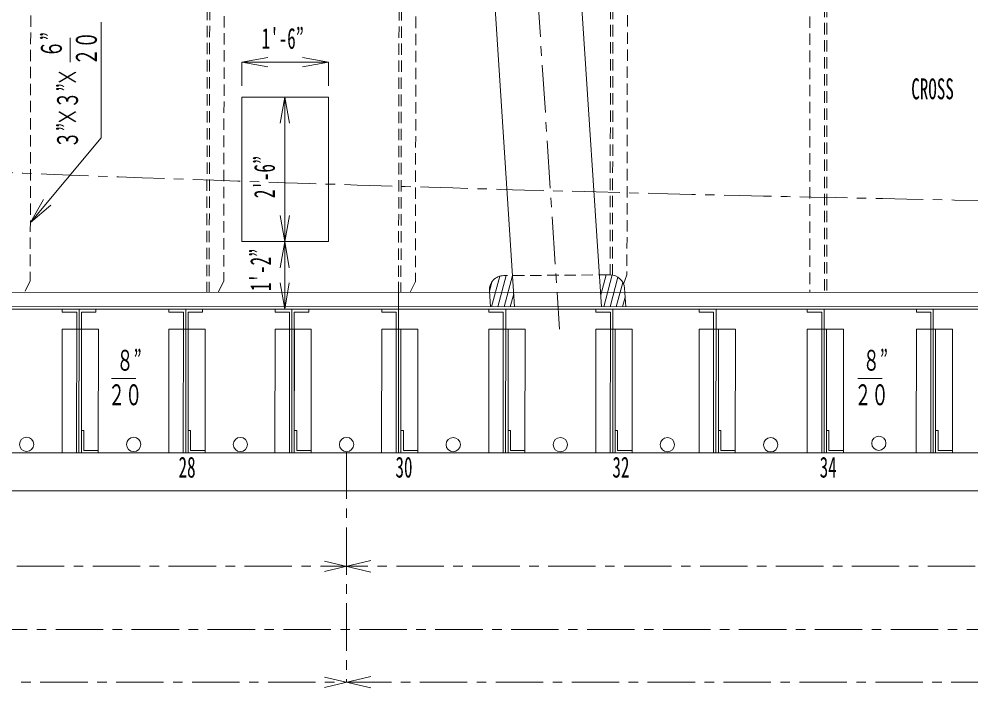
# Model space of a CAD drawing. Units: millimetres, scale not verified. Extents: x -28536 to 28536, y -20184 to 20184.
# Drawn here: x -5192 to -176, y -339 to 3186 of the extents above; entities that cross this region are included whole.
import ezdxf
from ezdxf.enums import TextEntityAlignment as Align

# ---------------------------------------------------------------- set-up
doc = ezdxf.new("R2010")
doc.units = ezdxf.units.MM
doc.header["$LTSCALE"] = 50
doc.linetypes.add('CHAIN1', pattern=[8, 5, -1, 1, -1])
doc.linetypes.add('DASHED1', pattern=[1.8, 1.2, -0.6])
for name, color, linetype, lineweight in [('0-0_0', 3, 'Continuous', 18), ('0-1_芯', 4, 'CHAIN1', 18), ('0-2_寸法', 2, 'Continuous', 18)]:
    doc.layers.add(name, color=color, linetype=linetype, lineweight=lineweight)
doc.styles.add('ＭＳ ゴシック', font='')
doc.styles.get('ＭＳ ゴシック').set_extended_font_data('MS Gothic')

msp = doc.modelspace()

# ---------------------------------------------------------------- linework, layer by layer
at = {"layer": '0-0_0'}
for p, q in [((-3174.6, 10745.49), (-2580.74, 1669.98)), ((-2715.08, 10724.95), (-2122.55, 1669.86)), ((-4017.81, 2775.19), (-3560.61, 2775.19)), ((-2702.11, 1670.01), (-2659.01, 1830.89)), ((-2669.25, 1670), (-2625.27, 1834.11)), ((-2636.38, 1669.99), (-2592.34, 1834.37)), ((-2133.09, 1830.88), (-2131.21, 1837.89)), ((-2126.64, 1732.29), (-2098.27, 1838.15)), ((-2110.5, 1669.86), (-2065.62, 1837.34)), ((-2077.63, 1669.85), (-2035.84, 1825.79)), ((-3192.14, 1656.71), (-3192.14, 1801.22)), ((-2713.3, 1750.92), (-2699.7, 1801.68)), ((-2044.76, 1669.84), (-2010.43, 1797.94)), ((-2001.64, 1767.08), (-1995.28, 1669.83)), ((-16682.38, 1749.82), (15472.37, 1741.51)), ((-2713.43, 1752.84), (-2708.01, 1670.01)), ((-2603.51, 1669.98), (-2585.21, 1738.3)), ((-2011.89, 1669.83), (-1998.54, 1719.67)), ((-16695.47, 1660.93), (15472.32, 1652.61)), ((-16682.39, 1673.62), (15472.32, 1665.31)), ((-4964.26, 1656.73), (-4964.27, 1640.98)), ((-4875.64, 1656.71), (-4875.84, 900.31)), ((-4787.03, 1656.69), (-4787.03, 1640.94)), ((-4402.09, 1656.73), (-4402.1, 1640.98)), ((-4313.47, 1656.71), (-4313.67, 900.31)), ((-4224.86, 1656.69), (-4224.86, 1640.94)), ((-3842.72, 1656.73), (-3842.73, 1640.98)), ((-3754.11, 1656.71), (-3754.3, 900.31)), ((-3665.49, 1656.69), (-3665.49, 1640.94)), ((-3280.76, 1656.73), (-3280.77, 1640.98)), ((-3192.14, 1656.71), (-3192.34, 900.31)), ((-2716.12, 1656.73), (-2716.13, 1640.98)), ((-2627.51, 1656.71), (-2627.7, 900.31)), ((-2152.09, 1656.73), (-2152.1, 1640.98)), ((-2063.47, 1656.71), (-2063.67, 900.31)), ((-1607.87, 1656.73), (-1607.88, 1640.98)), ((-1519.26, 1656.71), (-1519.45, 900.31)), ((-1038.11, 1656.73), (-1038.12, 1640.98)), ((-949.49, 1656.71), (-949.69, 900.31)), ((-463.6, 1656.73), (-463.61, 1640.98)), ((-374.98, 1656.71), (-375.18, 900.31)), ((-4888.07, 1640.96), (-4964.27, 1640.98)), ((-4888.07, 1640.96), (-4888.45, 900.32)), ((-4863.23, 1640.96), (-4787.03, 1640.94)), ((-4863.23, 1640.96), (-4863.23, 900.31)), ((-4325.9, 1640.96), (-4402.1, 1640.98)), ((-4325.9, 1640.96), (-4326.28, 900.32)), ((-4301.06, 1640.96), (-4224.86, 1640.94)), ((-4301.06, 1640.96), (-4301.06, 900.31)), ((-3766.53, 1640.96), (-3842.73, 1640.98)), ((-3766.53, 1640.96), (-3766.92, 900.32)), ((-3741.69, 1640.96), (-3665.49, 1640.94)), ((-3741.69, 1640.96), (-3741.69, 900.31)), ((-3204.57, 1640.96), (-3280.77, 1640.98)), ((-3204.57, 1640.96), (-3204.95, 900.32)), ((-2639.93, 1640.96), (-2716.13, 1640.98)), ((-2639.93, 1640.96), (-2640.31, 900.32)), ((-2075.9, 1640.96), (-2152.1, 1640.98)), ((-2075.9, 1640.96), (-2076.28, 900.32)), ((-1531.68, 1640.96), (-1607.88, 1640.98)), ((-1531.68, 1640.96), (-1532.06, 900.32)), ((-961.92, 1640.96), (-1038.12, 1640.98)), ((-961.92, 1640.96), (-962.3, 900.32)), ((-387.41, 1640.96), (-463.61, 1640.98)), ((-387.41, 1640.96), (-387.79, 900.32)), ((-4964.31, 1551.45), (-4964.65, 900.36)), ((-4964.31, 1551.45), (-4773.7, 1551.36)), ((-4862.71, 1551.4), (-4863.05, 900.31)), ((-4773.7, 1551.36), (-4774.03, 900.26)), ((-4402.14, 1551.45), (-4402.48, 900.36)), ((-4402.14, 1551.45), (-4211.52, 1551.36)), ((-4300.54, 1551.4), (-4300.88, 900.31)), ((-4211.52, 1551.36), (-4211.86, 900.26)), ((-3842.78, 1551.45), (-3843.12, 900.36)), ((-3842.78, 1551.45), (-3652.16, 1551.36)), ((-3741.18, 1551.4), (-3741.52, 900.31)), ((-3652.16, 1551.36), (-3652.5, 900.26)), ((-3280.81, 1551.45), (-3281.15, 900.36)), ((-3280.81, 1551.45), (-3090.19, 1551.36)), ((-3179.21, 1551.4), (-3179.55, 900.31)), ((-3090.19, 1551.36), (-3090.53, 900.26)), ((-2716.18, 1551.45), (-2716.51, 900.36)), ((-2716.18, 1551.45), (-2525.56, 1551.36)), ((-2614.58, 1551.4), (-2614.91, 900.31)), ((-2525.56, 1551.36), (-2525.9, 900.26)), ((-2152.14, 1551.45), (-2152.48, 900.36)), ((-2152.14, 1551.45), (-1961.52, 1551.36)), ((-2050.54, 1551.4), (-2050.88, 900.31)), ((-1961.52, 1551.36), (-1961.86, 900.26)), ((-1607.93, 1551.45), (-1608.26, 900.36)), ((-1607.93, 1551.45), (-1417.31, 1551.36)), ((-1506.33, 1551.4), (-1506.66, 900.31)), ((-1417.31, 1551.36), (-1417.64, 900.26)), ((-1038.17, 1551.45), (-1038.5, 900.36)), ((-1038.17, 1551.45), (-847.55, 1551.36)), ((-936.57, 1551.4), (-936.9, 900.31)), ((-847.55, 1551.36), (-847.88, 900.26)), ((-463.65, 1551.45), (-463.99, 900.36)), ((-463.65, 1551.45), (-273.04, 1551.36)), ((-362.05, 1551.4), (-362.39, 900.31)), ((-273.04, 1551.36), (-273.37, 900.26)), ((-4850.17, 1018.22), (-4862.99, 1018.23)), ((-4850.23, 913), (-4850.17, 1018.22)), ((-4288, 1018.22), (-4300.82, 1018.23)), ((-4288.05, 913), (-4288, 1018.22)), ((-3728.64, 1018.22), (-3741.46, 1018.23)), ((-3728.69, 913), (-3728.64, 1018.22)), ((-3166.67, 1018.22), (-3179.49, 1018.23)), ((-3166.72, 913), (-3166.67, 1018.22)), ((-2602.03, 1018.22), (-2614.85, 1018.23)), ((-2602.09, 913), (-2602.03, 1018.22)), ((-2038, 1018.22), (-2050.82, 1018.23)), ((-2038.06, 913), (-2038, 1018.22)), ((-1493.78, 1018.22), (-1506.6, 1018.23)), ((-1493.84, 913), (-1493.78, 1018.22)), ((-924.02, 1018.22), (-936.84, 1018.23)), ((-924.08, 913), (-924.02, 1018.22)), ((-349.51, 1018.22), (-362.33, 1018.23)), ((-349.57, 913), (-349.51, 1018.22)), ((-4774.03, 912.96), (-4850.23, 913)), ((-4211.85, 912.96), (-4288.05, 913)), ((-3652.49, 912.96), (-3728.69, 913)), ((-3090.52, 912.96), (-3166.72, 913)), ((-2525.89, 912.96), (-2602.09, 913)), ((-1961.86, 912.96), (-2038.06, 913)), ((-1417.64, 912.96), (-1493.84, 913)), ((-847.88, 912.96), (-924.08, 913)), ((-273.37, 912.96), (-349.57, 913)), ((-19158.76, 899.3), (15843.33, 899.3)), ((-18963.55, 699.71), (14434.86, 699.71))]:
    msp.add_line(p, q, dxfattribs=at)
at = {"layer": '0-0_0', "color": 1, "linetype": 'DASHED1'}
for p, q in [((-4198.65, 3870.62), (-4202.46, 1749.16)), ((-4185.95, 3870.6), (-4189.76, 1749.14)), ((-3188.33, 3867.79), (-3192.14, 1746.34)), ((-3175.63, 3867.77), (-3179.44, 1746.31)), ((-2073.75, 3875.06), (-2077.54, 1838.3)), ((-2061.05, 3875.03), (-2064.84, 1838.28)), ((-947.37, 3885.51), (-947.38, 1745.78)), ((-934.67, 3885.51), (-934.68, 1745.78)), ((-5129.13, 3834.7), (-5132.77, 1807.74)), ((-4109.83, 3831.73), (-4113.46, 1804.76)), ((-3099.51, 3828.91), (-3103.14, 1801.94)), ((-1984.92, 3836.17), (-1988.64, 1838.3)), ((-1024.38, 3829.84), (-1024.39, 1745.78)), ((-5160.28, 1752.12), (-5132.77, 1807.74)), ((-2078.26, 1838.3), (-2637.98, 1834.02)), ((-1988.64, 1838.3), (-2006.44, 1789.16)), ((-4140.97, 1749.14), (-4113.46, 1804.76)), ((-3130.65, 1746.32), (-3103.14, 1801.94))]:
    msp.add_line(p, q, dxfattribs=at)
at = {"layer": '0-0_0'}
msp.add_lwpolyline([(-4017.81, 2775.19), (-4017.81, 2013.19), (-3560.61, 2013.19), (-3560.61, 2775.19)], dxfattribs=at)
for centre in [(-5151.98, 944.68), (-4587.56, 944.39), (-4025.39, 944.1), (-3466.02, 943.81), (-2904.06, 943.52), (-2339.42, 943.23), (-1775.39, 942.94), (-1231.17, 942.65), (-661.41, 950.51)]:
    msp.add_circle(centre, 37.64, dxfattribs=at)
for centre, start, end in [((-2637.39, 1757.82), 90.43849, 183.74388), ((-2077.68, 1762.1), 3.74388, 90.43849)]:
    msp.add_arc(centre, 76.2, start, end, dxfattribs=at)
at = {"layer": '0-1_芯'}
for p, q in [((-2957.31, 10925.73), (-2343.95, 1552.36)), ((-3465.99, 907.18), (-3465.99, -308.96)), ((-5603.65, 302.05), (5090.53, 302.05)), ((-3338.14, 271.89), (-3593.85, 332.21)), ((-3338.14, 332.21), (-3593.85, 271.89)), ((-8598.43, -30.87), (14119.9, -30.87)), ((-3338.14, -339.12), (-3593.85, -278.79)), ((-3338.14, -278.79), (-3593.85, -339.12)), ((-13079.78, -308.96), (21133.07, -308.96))]:
    msp.add_line(p, q, dxfattribs=at)
msp.add_arc((4159.15, 240991.84), 238800.28, 265.19254, 269.05998, dxfattribs=at)
at = {"layer": '0-2_寸法'}
for p, q in [((-4923.16, 2959), (-4923.16, 3087.24)), ((-4017.81, 2959.35), (-3879.94, 2983.66)), ((-3560.61, 2959.35), (-4017.81, 2959.35)), ((-4017.81, 2834.72), (-4017.81, 2959.35)), ((-4017.81, 2959.35), (-3879.94, 2935.03)), ((-3560.61, 2959.35), (-3698.49, 2983.66)), ((-3560.61, 2959.35), (-3698.49, 2935.03)), ((-3560.61, 2834.72), (-3560.61, 2959.35)), ((-3791.78, 2775.19), (-3816.09, 2637.32)), ((-3791.78, 2775.19), (-3791.78, 2013.19)), ((-3791.78, 2775.19), (-3767.47, 2637.32)), ((-5132.03, 2114.76), (-5062.13, 2236.06)), ((-5132.03, 2114.76), (-5024.86, 2204.84)), ((-3791.78, 2013.19), (-3816.09, 2151.06)), ((-3791.78, 2013.19), (-3767.47, 2151.06)), ((-3791.99, 2013.19), (-3816.3, 1875.32)), ((-3791.99, 2013.19), (-3767.68, 1875.32)), ((-3791.99, 1657.59), (-3767.68, 1795.46)), ((-4705.03, 1292.32), (-4576.79, 1292.32)), ((-772.58, 1292.32), (-644.34, 1292.32))]:
    msp.add_line(p, q, dxfattribs=at)
for points in [[(-5132.03, 2114.76), (-4759.3, 2559.72), (-4759.3, 3169.38)], [(-3791.99, 2013.19), (-3791.99, 1657.59), (-3816.3, 1795.46)]]:
    msp.add_lwpolyline(points, dxfattribs=at)

# ---------------------------------------------------------------- texts
at = {"layer": '0-2_寸法', "style": 'ＭＳ ゴシック', "width": 0.6}
for s, p in [('６”', (-4933.17, 2983.85)), ('２０', (-4748.82, 2941.4)), ('×', (-4847.75, 2835.22)), ('３”', (-4847.96, 2714.34)), ('×', (-4847.96, 2626.56)), ('３”', (-4847.96, 2505.11)), ("2'-6”", (-3810.67, 2242.46)), ("1'-2”", (-3831.11, 1753.18))]:
    msp.add_text(s, height=110, rotation=90, dxfattribs=at).set_placement(p, align=Align.BOTTOM_LEFT)
for s, p in [("1'-6”", (-3913.43, 2996.52)), ('CROSS ', (-490.51, 2730.42)), ('８”', (-4678.46, 1299.78)), ('８”', (-746.01, 1299.78)), ('２０', (-4722.63, 1117.98)), ('２０', (-790.18, 1117.98)), ('28', (-4351.26, 736.52)), ('30', (-3208.26, 736.52)), ('32', (-2065.26, 736.52)), ('34', (-973.06, 736.52))]:
    msp.add_text(s, height=110, dxfattribs=at).set_placement(p, align=Align.BOTTOM_LEFT)

doc.saveas('drawing.dxf')
